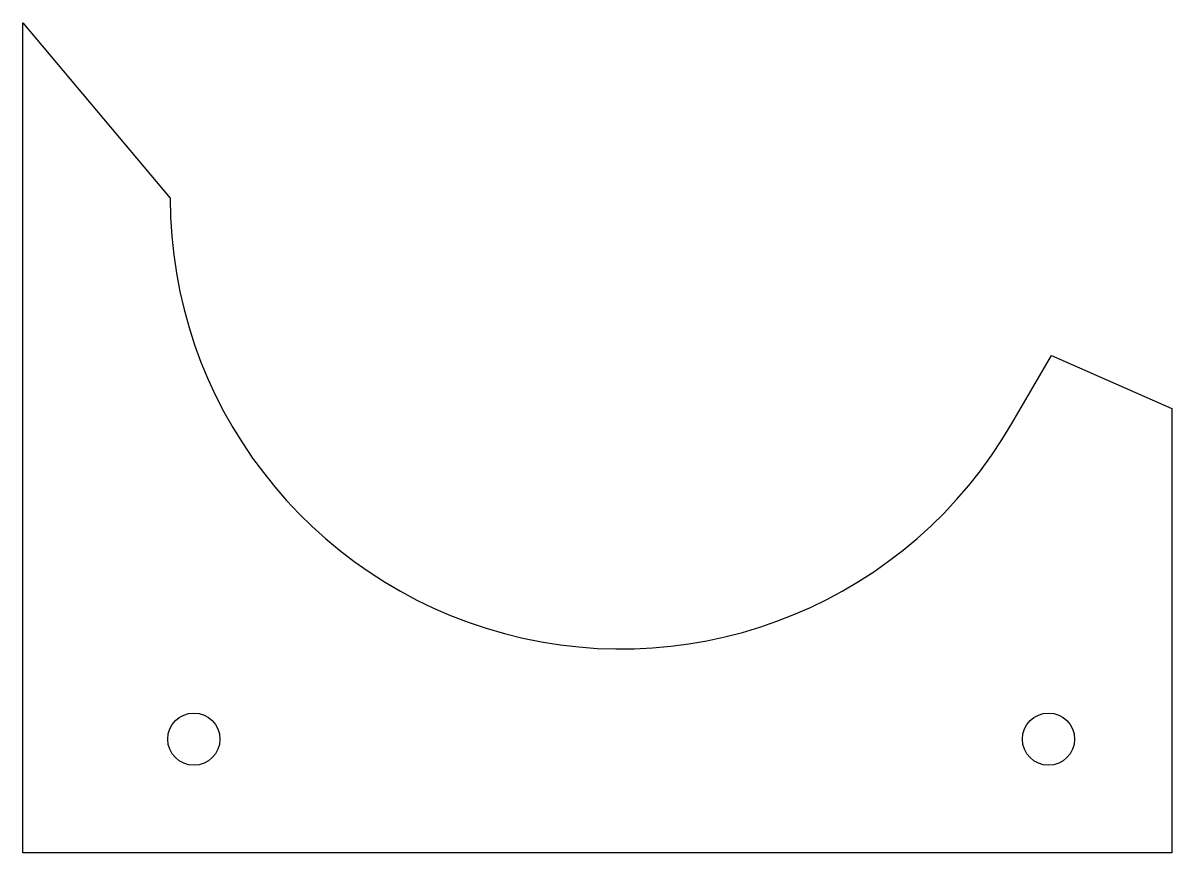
# Model space of a CAD drawing. Header units: millimetres. Extents: x 175 to 296, y 231 to 319.
import ezdxf

# ---------------------------------------------------------------- set-up
doc = ezdxf.new("R2010")
doc.units = ezdxf.units.MM

msp = doc.modelspace()

# ---------------------------------------------------------------- linework, layer by layer
at = {"color": 7, "linetype": 'Continuous', "lineweight": 25}
for p, q in [((174.79, 318.65), (190.29, 300.18)), ((174.79, 231.18), (174.79, 318.65)), ((278.93, 276.43), (283.09, 283.62)), ((283.09, 283.62), (295.79, 278.03)), ((295.79, 278.03), (295.79, 231.18)), ((295.79, 231.18), (174.79, 231.18))]:
    msp.add_line(p, q, dxfattribs=at)
for centre in [(192.79, 243.18), (282.79, 243.18)]:
    msp.add_circle(centre, 2.75, dxfattribs=at)
msp.add_arc((237.79, 300.18), 47.5, 180, 330, dxfattribs=at)

doc.saveas('drawing.dxf')
